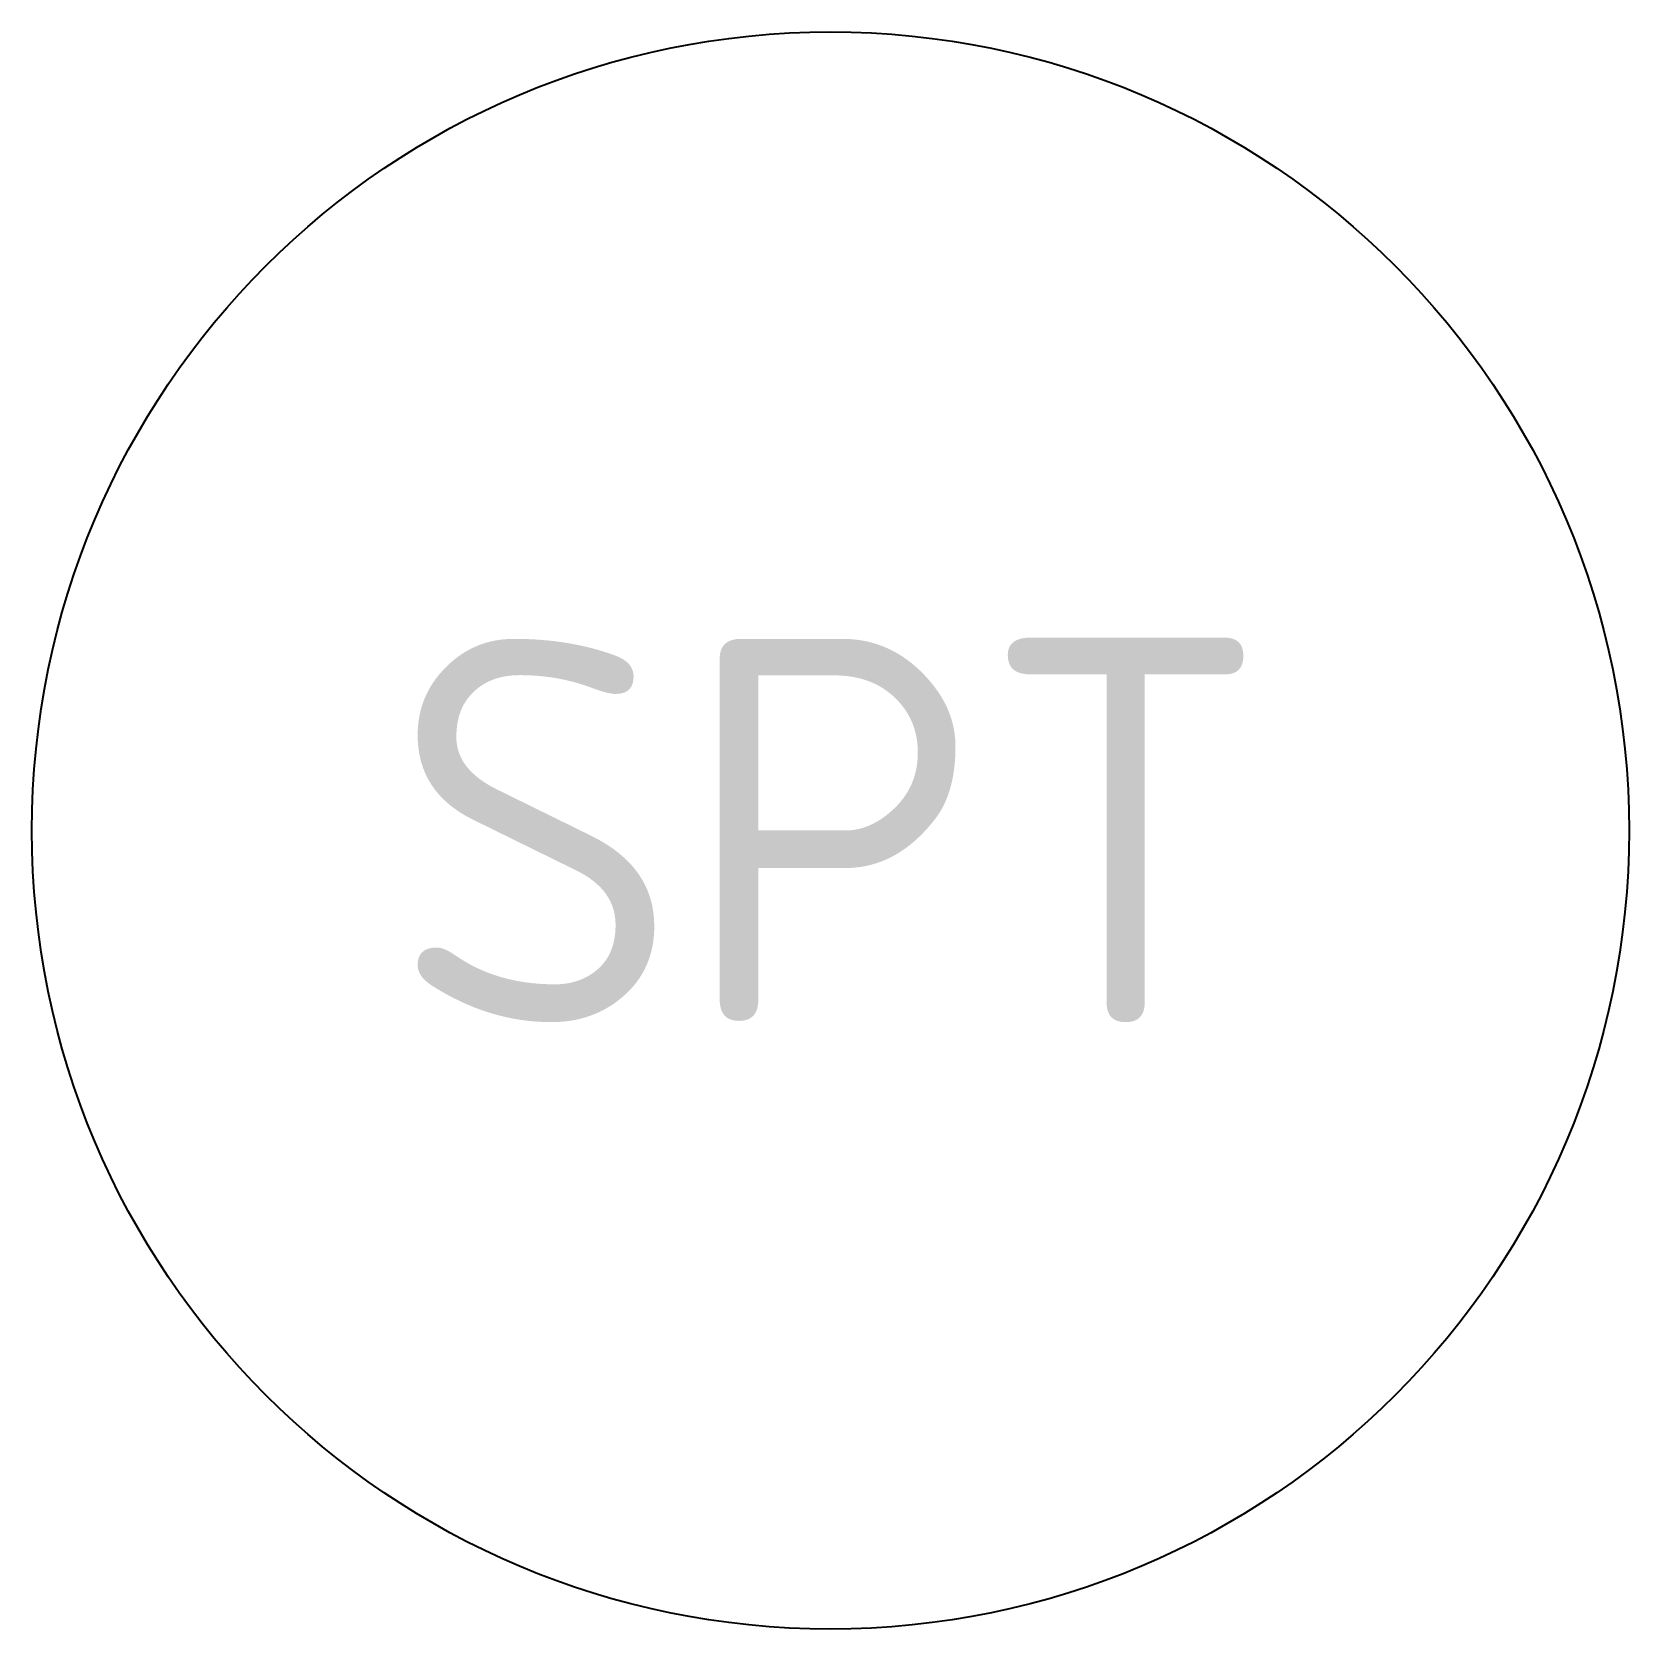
# Model space of a CAD drawing. Header units: metres. Extents: x -3.75 to 3.75, y -3.75 to 3.75.
import ezdxf
from ezdxf.enums import TextEntityAlignment as Align

# ---------------------------------------------------------------- set-up
doc = ezdxf.new("R2010")
doc.units = ezdxf.units.M
doc.styles.add('NLCS-ISO', font='NLCS-ISO.ttf')

msp = doc.modelspace()

# ---------------------------------------------------------------- linework, layer by layer
msp.add_circle((0, 0), 3.75)

# ---------------------------------------------------------------- texts
at = {"style": 'NLCS-ISO'}
msp.add_text('SPT', height=1.8, dxfattribs=at).set_placement((0, 0), align=Align.MIDDLE_CENTER)

doc.saveas('drawing.dxf')
